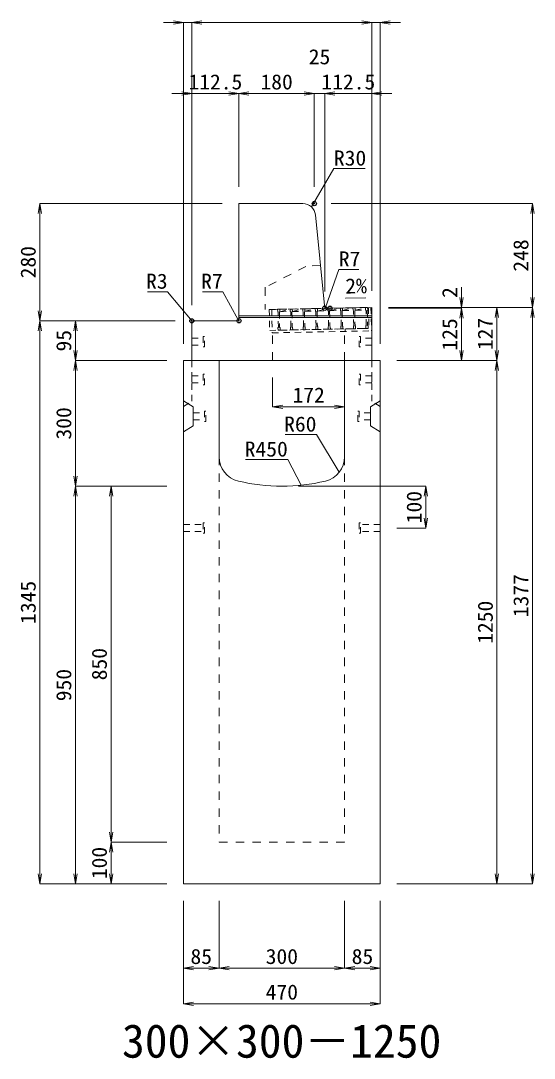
# Model space of a CAD drawing. Units: millimetres at full size; some dimension numbers follow another scale. Extents: x -18734 to 51600, y -18820 to 17820.
# Drawn here: x 10776 to 12003, y 12434 to 14912 of the extents above; entities that cross this region are included whole.
import ezdxf
from ezdxf.enums import TextEntityAlignment as Align

# ---------------------------------------------------------------- set-up
doc = ezdxf.new("R2010")
doc.units = ezdxf.units.MM
doc.header["$LTSCALE"] = 20
doc.header["$PDMODE"] = 32
doc.header["$PDSIZE"] = 10
doc.linetypes.add('USER1', pattern=[2, 1, -1])
doc.linetypes.add('USER2', pattern=[1.35, 0.75, -0.6])
for name, color, linetype, lineweight in [('インサート', 3, 'USER2', 9), ('グレーチング', 7, 'USER2', 5), ('受枠', 3, 'USER2', 9), ('寸法線', 7, 'Continuous', 13), ('引出線', 4, 'Continuous', 13), ('本体', 2, 'Continuous', 13), ('目地', 132, 'Continuous', 5)]:
    doc.layers.add(name, color=color, linetype=linetype, lineweight=lineweight)
doc.layers.add('作業エリア', color=11, linetype='Continuous')
doc.layers.add('文字', color=7, linetype='Continuous')
doc.styles.add('ＭＳ 明朝', font='')
doc.styles.get('ＭＳ 明朝').set_extended_font_data('MS Mincho')

# ---------------------------------------------------------------- blocks, each defined once
blk = doc.blocks.new('open_arrow')
at = {"color": 0, "linetype": 'Continuous', "lineweight": -2}
blk.add_lwpolyline([(7.5, 1.25), (0, 0), (7.5, -1.25)], dxfattribs=at)

msp = doc.modelspace()

# ---------------------------------------------------------------- linework, layer by layer
at = {"layer": 'インサート'}
for p, q in [((11185, 14153.5), (11212, 14153.5)), ((11185, 14153.5), (11185, 14136.5)), ((11215, 14157.5), (11212, 14157.5)), ((11212, 14157.5), (11212, 14132.5)), ((11215, 14132.5), (11215, 14157.5)), ((11585, 14157.5), (11588, 14157.5)), ((11585, 14132.5), (11585, 14157.5)), ((11588, 14157.5), (11588, 14132.5)), ((11615, 14153.5), (11588, 14153.5)), ((11615, 14153.5), (11615, 14136.5)), ((11185, 14136.5), (11212, 14136.5)), ((11212, 14132.5), (11215, 14132.5)), ((11588, 14132.5), (11585, 14132.5)), ((11615, 14136.5), (11588, 14136.5)), ((11185, 14063.5), (11212, 14063.5)), ((11185, 14063.5), (11185, 14046.5)), ((11215, 14067.5), (11212, 14067.5)), ((11212, 14067.5), (11212, 14042.5)), ((11215, 14042.5), (11215, 14067.5)), ((11585, 14067.5), (11588, 14067.5)), ((11585, 14042.5), (11585, 14067.5)), ((11588, 14067.5), (11588, 14042.5)), ((11615, 14063.5), (11588, 14063.5)), ((11615, 14063.5), (11615, 14046.5)), ((11185, 14046.5), (11212, 14046.5)), ((11212, 14042.5), (11215, 14042.5)), ((11588, 14042.5), (11585, 14042.5)), ((11615, 14046.5), (11588, 14046.5)), ((11218.2, 13979.5), (11215.2, 13979.5)), ((11215.2, 13979.5), (11215.2, 13954.5)), ((11218.2, 13954.5), (11218.2, 13979.5)), ((11581.8, 13979.5), (11584.8, 13979.5)), ((11581.8, 13954.5), (11581.8, 13979.5)), ((11584.8, 13979.5), (11584.8, 13954.5)), ((11188.2, 13975.5), (11215.2, 13975.5)), ((11188.2, 13975.5), (11188.2, 13958.5)), ((11188.2, 13958.5), (11215.2, 13958.5)), ((11215.2, 13954.5), (11218.2, 13954.5)), ((11584.8, 13954.5), (11581.8, 13954.5)), ((11611.8, 13975.5), (11584.8, 13975.5)), ((11611.8, 13958.5), (11584.8, 13958.5)), ((11611.8, 13975.5), (11611.8, 13958.5)), ((11165, 13708.5), (11212, 13708.5)), ((11165, 13708.5), (11165, 13691.5)), ((11215, 13712.5), (11212, 13712.5)), ((11212, 13712.5), (11212, 13687.5)), ((11215, 13687.5), (11215, 13712.5)), ((11588, 13712.5), (11585, 13712.5)), ((11585, 13712.5), (11585, 13687.5)), ((11588, 13687.5), (11588, 13712.5)), ((11635, 13708.5), (11588, 13708.5)), ((11635, 13691.5), (11635, 13708.5)), ((11165, 13691.5), (11212, 13691.5)), ((11212, 13687.5), (11215, 13687.5)), ((11585, 13687.5), (11588, 13687.5)), ((11635, 13691.5), (11588, 13691.5))]:
    msp.add_line(p, q, dxfattribs=at)
at = {"layer": 'グレーチング'}
for p, q in [((11389.92, 14222.5), (11604.88, 14226.8)), ((11455.03, 14217.8), (11479.91, 14224.3)), ((11485.03, 14218.4), (11509.9, 14224.9)), ((11515.02, 14219), (11539.89, 14225.5)), ((11545.01, 14219.6), (11569.89, 14226.1)), ((11575.01, 14220.2), (11599.88, 14226.7)), ((11395.04, 14216.6), (11419.92, 14223.1)), ((11395.04, 14216.6), (11420.04, 14217.1)), ((11425.04, 14217.2), (11449.91, 14223.7)), ((11425.04, 14217.2), (11450.03, 14217.7)), ((11455.03, 14217.8), (11480.03, 14218.3)), ((11485.03, 14218.4), (11510.02, 14218.9)), ((11515.02, 14219), (11540.01, 14219.5)), ((11545.01, 14219.6), (11570.01, 14220.1)), ((11575.01, 14220.2), (11600, 14220.7)), ((11390.92, 14172.51), (11605.88, 14176.81))]:
    msp.add_line(p, q, dxfattribs=at)
for points in [[(11449.91, 14223.7), (11454.91, 14223.8), (11455.03, 14217.8), (11454.05, 14216.78), (11454.77, 14180.79), (11455.79, 14179.81), (11455.91, 14173.81), (11450.91, 14173.71), (11450.79, 14179.71), (11451.77, 14180.73), (11451.05, 14216.72), (11450.03, 14217.7)], [(11479.91, 14224.3), (11484.91, 14224.4), (11485.03, 14218.4), (11484.05, 14217.38), (11484.77, 14181.39), (11485.79, 14180.41), (11485.91, 14174.41), (11480.91, 14174.31), (11480.79, 14180.31), (11481.77, 14181.33), (11481.05, 14217.32), (11480.03, 14218.3)], [(11509.9, 14224.9), (11514.9, 14225), (11515.02, 14219), (11514.04, 14217.98), (11514.76, 14181.99), (11515.78, 14181.01), (11515.9, 14175.01), (11510.9, 14174.91), (11510.78, 14180.91), (11511.76, 14181.93), (11511.04, 14217.92), (11510.02, 14218.9)], [(11539.89, 14225.5), (11544.89, 14225.6), (11545.01, 14219.6), (11544.03, 14218.58), (11544.75, 14182.59), (11545.77, 14181.61), (11545.89, 14175.61), (11540.89, 14175.51), (11540.77, 14181.51), (11541.75, 14182.53), (11541.03, 14218.52), (11540.01, 14219.5)], [(11569.89, 14226.1), (11574.89, 14226.2), (11575.01, 14220.2), (11574.03, 14219.18), (11574.75, 14183.19), (11575.77, 14182.21), (11575.89, 14176.21), (11570.89, 14176.11), (11570.77, 14182.11), (11571.75, 14183.13), (11571.03, 14219.12), (11570.01, 14220.1)], [(11599.88, 14226.7), (11604.88, 14226.8), (11605, 14220.8), (11604.02, 14219.78), (11604.74, 14183.79), (11605.76, 14182.81), (11605.88, 14176.81), (11600.88, 14176.71), (11600.76, 14182.71), (11601.74, 14183.73), (11601.02, 14219.72), (11600, 14220.7)], [(11389.92, 14222.5), (11394.92, 14222.6), (11395.04, 14216.6), (11394.06, 14215.58), (11394.78, 14179.59), (11395.8, 14178.61), (11395.92, 14172.61), (11390.92, 14172.51), (11390.8, 14178.51), (11391.78, 14179.53), (11391.06, 14215.52), (11390.04, 14216.5)], [(11419.92, 14223.1), (11424.92, 14223.2), (11425.04, 14217.2), (11424.06, 14216.18), (11424.78, 14180.19), (11425.8, 14179.21), (11425.92, 14173.21), (11420.92, 14173.11), (11420.8, 14179.11), (11421.78, 14180.13), (11421.06, 14216.12), (11420.04, 14217.1)]]:
    msp.add_lwpolyline(points, close=True, dxfattribs=at)
at = {"layer": '作業エリア'}
for p in [(11477.5, 14475), (11502.5, 14225), (11515, 14225), (11185, 14195), (11297.5, 14195)]:
    msp.add_point(p, dxfattribs=at)
at = {"layer": '受枠'}
for p, q in [((11369.93, 14222.1), (11612.88, 14226.96)), ((11606.88, 14226.84), (11607.88, 14176.85)), ((11612.88, 14226.96), (11614, 14170.97)), ((11369.93, 14222.1), (11370.93, 14172.11)), ((11375.93, 14222.22), (11377.05, 14166.23)), ((11370.93, 14172.11), (11607.88, 14176.85)), ((11550.89, 14175.71), (11551.01, 14169.71)), ((11377.05, 14166.23), (11614, 14170.97))]:
    msp.add_line(p, q, dxfattribs=at)
at = {"layer": '寸法線'}
for p, q in [((11233, 14907.69), (11117, 14907.69)), ((11165, 14140), (11165, 14907.69)), ((11185, 14907.69), (11615, 14907.69)), ((11185, 14232), (11185, 14907.69)), ((11185, 14232), (11185, 14907.69)), ((11567, 14907.69), (11683, 14907.69)), ((11615, 14267), (11615, 14907.69)), ((11615, 14267), (11615, 14907.69)), ((11635, 14140), (11635, 14907.69)), ((11137, 14737.69), (11297.5, 14737.69)), ((11185, 14232), (11185, 14737.69)), ((11297.5, 14737.69), (11477.5, 14737.69)), ((11297.5, 14515), (11297.5, 14737.69)), ((11297.5, 14515), (11297.5, 14737.69)), ((11429.5, 14737.69), (11550.5, 14737.69)), ((11477.5, 14515), (11477.5, 14737.69)), ((11477.5, 14515), (11477.5, 14737.69)), ((11502.5, 14265), (11502.5, 14737.69)), ((11502.5, 14737.69), (11663, 14737.69)), ((11502.5, 14265), (11502.5, 14737.69)), ((11615, 14267), (11615, 14737.69)), ((10822.06, 14195), (10822.06, 14475)), ((11257.5, 14475), (10822.06, 14475)), ((11517.5, 14475), (11998.78, 14475)), ((11998.78, 14227), (11998.78, 14475)), ((11828.78, 14177), (11828.78, 14275)), ((11655, 14227), (11998.78, 14227)), ((11655, 14227), (11913.78, 14227)), ((11655, 14227), (11828.78, 14227)), ((11655, 14227), (11998.78, 14227)), ((11655, 14225), (11828.78, 14225)), ((11655, 14225), (11828.78, 14225)), ((11828.78, 14100), (11828.78, 14225)), ((11913.78, 14100), (11913.78, 14227)), ((11998.78, 14227), (11998.78, 12850)), ((10822.06, 12850), (10822.06, 14195)), ((11145, 14195), (10822.06, 14195)), ((11145, 14195), (10822.06, 14195)), ((10907.06, 14100), (10907.06, 14195)), ((11145, 14195), (10907.06, 14195)), ((10907.06, 14100), (10907.06, 13800)), ((11125, 14100), (10907.06, 14100)), ((11125, 14100), (10907.06, 14100)), ((11675, 14100), (11913.78, 14100)), ((11675, 14100), (11913.78, 14100)), ((11675, 14100), (11828.78, 14100)), ((11913.78, 14100), (11913.78, 12850)), ((11378, 14060), (11378, 13989.77)), ((11378, 13989.77), (11550, 13989.77)), ((11125, 13800), (10907.06, 13800)), ((10907.06, 12850), (10907.06, 13800)), ((11125, 13800), (10907.06, 13800)), ((10992.06, 13800), (10992.06, 12950)), ((11125, 13800), (10992.06, 13800)), ((11440, 13800), (11743.78, 13800)), ((11743.78, 13800), (11743.78, 13700)), ((11675, 13700), (11743.78, 13700)), ((11125, 12950), (10992.06, 12950)), ((10992.06, 12950), (10992.06, 12850)), ((11125, 12950), (10992.06, 12950)), ((11125, 12850), (10822.06, 12850)), ((11125, 12850), (10907.06, 12850)), ((11125, 12850), (10992.06, 12850)), ((11675, 12850), (11913.78, 12850)), ((11675, 12850), (11998.78, 12850)), ((11165, 12810), (11165, 12648.84)), ((11165, 12810), (11165, 12563.84)), ((11250, 12810), (11250, 12648.84)), ((11250, 12810), (11250, 12648.84)), ((11550, 12810), (11550, 12648.84)), ((11550, 12810), (11550, 12648.84)), ((11635, 12810), (11635, 12648.84)), ((11635, 12810), (11635, 12563.84)), ((11165, 12648.84), (11250, 12648.84)), ((11250, 12648.84), (11550, 12648.84)), ((11550, 12648.84), (11635, 12648.84)), ((11165, 12563.84), (11635, 12563.84))]:
    msp.add_line(p, q, dxfattribs=at)
at = {"layer": '引出線'}
for points in [[(11470.48, 14467.24), (11524.33, 14558.64), (11599, 14558.64)], [(11504.14, 14226.81), (11536.08, 14317.58), (11584.01, 14317.58)], [(11185.88, 14194.12), (11127.15, 14264.49), (11079.43, 14264.49)], [(11295.45, 14197.05), (11258.75, 14264.49), (11210.82, 14264.49)], [(11552.12, 14249.12), (11600.83, 14250.1), (11552.08, 14249.12)], [(11537.07, 13833.32), (11482.66, 13923.21), (11407.98, 13923.21)], [(11446.44, 13802.4), (11414.22, 13863.55), (11313.21, 13863.55)]]:
    msp.add_lwpolyline(points, dxfattribs=at)
at = {"layer": '本体'}
for p, q in [((11297.5, 14475), (11297.5, 14202)), ((11297.5, 14475), (11450.35, 14475)), ((11480.2, 14447.99), (11501.87, 14231.3)), ((11515, 14225), (11508.83, 14225)), ((11615, 14227), (11515, 14225)), ((11615, 14227), (11615, 14100)), ((11185, 14192), (11185, 14100)), ((11290.5, 14195), (11188, 14195)), ((11165, 14100), (11165, 12850)), ((11165, 14100), (11250, 14100)), ((11185, 14100), (11615, 14100)), ((11250, 14100), (11250, 13870.53)), ((11550, 14100), (11635, 14100)), ((11550, 14100), (11550, 13870.53)), ((11635, 14100), (11635, 12850)), ((11165, 12850), (11635, 12850))]:
    msp.add_line(p, q, dxfattribs=at)
at = {"layer": '本体', "linetype": 'USER1'}
for p, q in [((11457.5, 14325), (11360.5, 14275)), ((11492.2, 14328), (11457.5, 14325)), ((11360.5, 14275), (11360.5, 14221.91)), ((11515, 14225), (11360.5, 14221.91)), ((11550, 14100), (11550, 14175.69)), ((11378, 14100), (11378, 14172.25))]:
    msp.add_line(p, q, dxfattribs=at)
at = {"layer": '本体', "linetype": 'USER2', "lineweight": 9}
for p, q in [((11185, 14003), (11185, 14100)), ((11615, 14003), (11615, 14100)), ((11165, 13990.5), (11185, 14003)), ((11635, 13990.5), (11615, 14003))]:
    msp.add_line(p, q, dxfattribs=at)
at = {"layer": '本体', "lineweight": 9}
for p, q in [((11165, 14004), (11188.2, 13989.5)), ((11634.58, 14003.74), (11611.8, 13989.5)), ((11188.2, 13989.5), (11188.2, 13944.5)), ((11611.8, 13989.5), (11611.8, 13944.5)), ((11188.2, 13944.5), (11165, 13930)), ((11611.8, 13944.5), (11635, 13930))]:
    msp.add_line(p, q, dxfattribs=at)
at = {"layer": '本体', "linetype": 'USER1', "lineweight": 15}
for p, q in [((11250, 13870.53), (11250, 12950)), ((11550, 13870.53), (11550, 12950)), ((11250, 12950), (11550, 12950))]:
    msp.add_line(p, q, dxfattribs=at)
at = {"layer": '本体'}
for centre, radius, start, end in [((11450.35, 14445), 30, 5.71059, 90), ((11508.83, 14232), 7, 185.71059, 270), ((11290.5, 14202), 7, 270, 0), ((11188, 14192), 3, 90, 180), ((11310, 13870.53), 60, 180, 256.65764), ((11490, 13870.53), 60, 283.34236, 0), ((11400, 14250), 450, 256.65764, 283.34236)]:
    msp.add_arc(centre, radius, start, end, dxfattribs=at)
at = {"layer": '目地'}
for p, q in [((11615, 14207), (11297.5, 14207)), ((11615, 14203), (11297.5, 14203))]:
    msp.add_line(p, q, dxfattribs=at)

# ---------------------------------------------------------------- block references
at = {"layer": '寸法線', "xscale": 3.2, "yscale": 3.2}
for p, rotation in [((11165, 14907.69), 180), ((11615, 14907.69), 180), ((11615, 14907.69), 180), ((11185, 14737.69), 180), ((11297.5, 14737.69), 180), ((11477.5, 14737.69), 180), ((11477.5, 14737.69), 180), ((10822.06, 14475), 270), ((11998.78, 14475), 270), ((11828.78, 14227), 90), ((11998.78, 14227), 90), ((11828.78, 14225), 270), ((11828.78, 14225), 270), ((11913.78, 14227), 270), ((11998.78, 14227), 270), ((10822.06, 14195), 90), ((10822.06, 14195), 270), ((10907.06, 14195), 270), ((10907.06, 14100), 90), ((10907.06, 14100), 270), ((11828.78, 14100), 90), ((11913.78, 14100), 90), ((11913.78, 14100), 270), ((11550, 13989.77), 180), ((10907.06, 13800), 90), ((10907.06, 13800), 270), ((10992.06, 13800), 270), ((11743.78, 13800), 270), ((11743.78, 13700), 90), ((10992.06, 12950), 90), ((10992.06, 12950), 270), ((10822.06, 12850), 90), ((10907.06, 12850), 90), ((10992.06, 12850), 90), ((11913.78, 12850), 90), ((11998.78, 12850), 90), ((11250, 12648.84), 180), ((11550, 12648.84), 180), ((11635, 12648.84), 180), ((11635, 12563.84), 180)]:
    msp.add_blockref('open_arrow', p, dxfattribs=dict(at, rotation=rotation))
for p in [(11185, 14907.69), (11185, 14907.69), (11635, 14907.69), (11297.5, 14737.69), (11502.5, 14737.69), (11502.5, 14737.69), (11615, 14737.69), (11378, 13989.77), (11165, 12648.84), (11250, 12648.84), (11550, 12648.84), (11165, 12563.84)]:
    msp.add_blockref('open_arrow', p, dxfattribs=at)
at = {"layer": '引出線', "xscale": 0.0533, "yscale": 0.0533}
for p, rotation in [((11470.48, 14467.24), 59.5), ((11552.12, 14249.12), 1.1), ((11504.14, 14226.81), 70.6), ((11185.88, 14194.12), 129.8), ((11295.45, 14197.05), 118.6), ((11537.07, 13833.32), 121.2), ((11446.44, 13802.4), 117.8)]:
    msp.add_blockref('open_arrow', p, dxfattribs=dict(at, rotation=rotation))

# ---------------------------------------------------------------- texts
at = {"layer": '寸法線', "style": 'ＭＳ 明朝', "width": 1.05}
for s, p in [('25', (11490, 14825.69)), ('112.5', (11241.25, 14765.69)), ('180', (11387.5, 14765.69)), ('112.5', (11558.75, 14765.69)), ('172', (11464, 14017.77)), ('85', (11207.5, 12676.84)), ('300', (11400, 12676.84)), ('85', (11592.5, 12676.84)), ('470', (11400, 12591.84))]:
    msp.add_text(s, height=36.03, dxfattribs=at).set_placement(p, align=Align.MIDDLE_CENTER)
for s, p in [('248', (11970.78, 14351)), ('280', (10794.06, 14335)), ('2', (11800.78, 14262.59)), ('127', (11885.78, 14163.5)), ('125', (11800.78, 14162.5)), ('95', (10879.06, 14147.5)), ('300', (10879.06, 13950)), ('100', (11715.78, 13750)), ('1377', (11970.78, 13538.5)), ('1345', (10794.06, 13522.5)), ('1250', (11885.78, 13475)), ('850', (10964.06, 13375)), ('950', (10879.06, 13325)), ('100', (10964.06, 12900))]:
    msp.add_text(s, height=36.03, rotation=90, dxfattribs=at).set_placement(p, align=Align.MIDDLE_CENTER)
at = {"layer": '引出線', "style": 'ＭＳ 明朝', "width": 1.05}
for s, p in [('R30', (11524.33, 14601.84)), ('R7', (11536.08, 14360.78))]:
    msp.add_text(s, height=36.03, dxfattribs=at).set_placement(p, align=Align.TOP_LEFT)
for s, p in [('R3', (11127.15, 14307.69)), ('R7', (11258.75, 14307.69)), ('R60', (11482.66, 13966.41)), ('R450', (11414.22, 13906.75))]:
    msp.add_text(s, height=36.03, dxfattribs=at).set_placement(p, align=Align.TOP_RIGHT)
msp.add_text('2%', height=36.03, rotation=1.146, dxfattribs=at).set_placement((11551.15, 14296.02), align=Align.TOP_LEFT)
at = {"layer": '文字', "style": 'ＭＳ 明朝'}
msp.add_text('300×300－1250', height=80.06, dxfattribs=at).set_placement((11399.52, 12475.03), align=Align.MIDDLE_CENTER)

doc.saveas('drawing.dxf')
